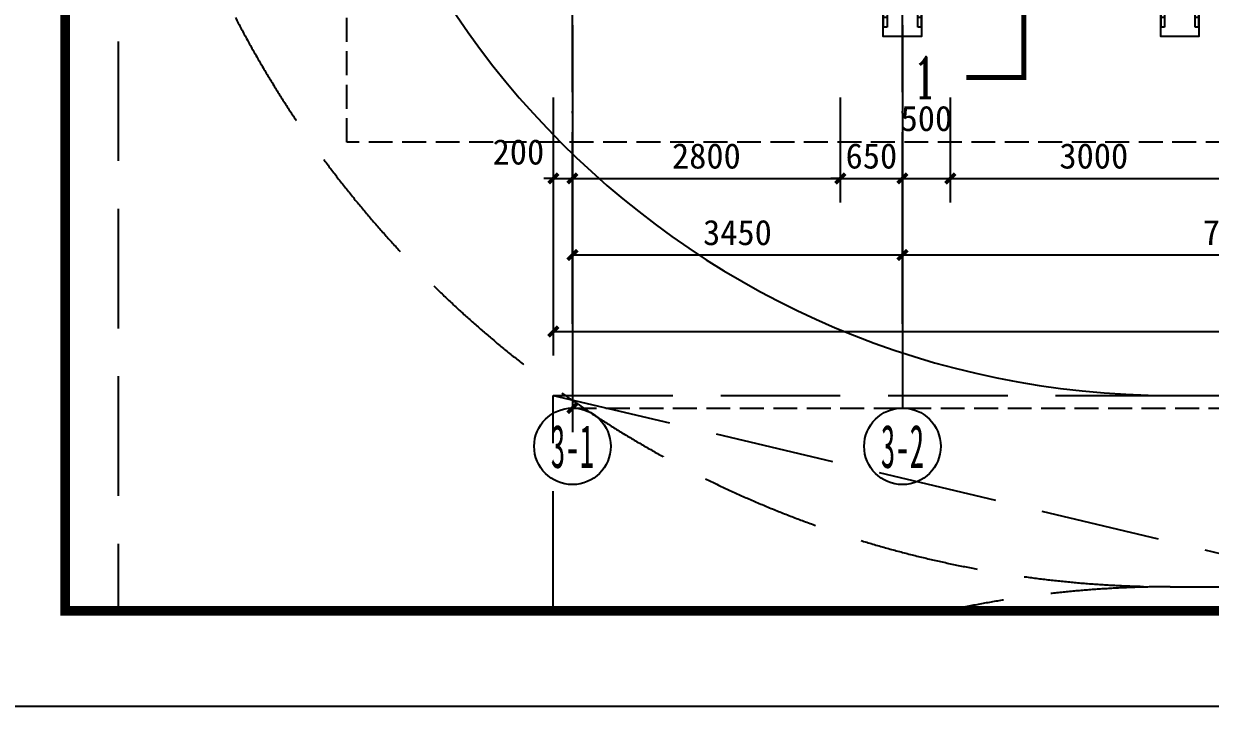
# Model space of a CAD drawing. Extents: x -46233 to 84150, y 109350 to 390860.
# Drawn here: x 2067 to 14471, y 109350 to 116534 of the extents above; entities that cross this region are included whole.
import ezdxf
from ezdxf.enums import TextEntityAlignment as Align
from ezdxf.xclip import XClip

# ---------------------------------------------------------------- set-up
doc = ezdxf.new("R2010")
doc.units = 0
doc.header["$LTSCALE"] = 1000
doc.header["$MEASUREMENT"] = 0
doc.header["$XCLIPFRAME"] = 0
for name, pattern in [('3#-轴线$1$DOTE', [2.42, 2, -0.2, 0.02, -0.2]), ('DASH', [0.35, 0.25, -0.1]), ('道路$0$道路-$0$DASH', [0.35, 0.25, -0.1])]:
    doc.linetypes.add(name, pattern=pattern)
doc.layers.get('Defpoints').update_dxf_attribs({"color": 4, "linetype": 'DASH'})
for name, color, linetype in [('3#-轴号$0$A-ANNO-AXIS-CIRC', 3, 'Continuous'), ('3#-轴号$0$A-ANNO-AXIS-TEXT', 7, 'Continuous'), ('3#-轴号$0$A-ANNO-DIMS', 3, 'Continuous'), ('3#-轴线$1$A-ANNO-DOTE', 10, '3#-轴线$1$DOTE'), ('A-ANNO-DIMS', 3, 'Continuous'), ('A-ANNO-SYMB', 3, 'Continuous'), ('A-ANNO-TEXT', 255, 'Continuous'), ('A-DRAN-SYMB', 243, 'Continuous'), ('A1-无手签$0$A-ANNO-TTLB', 7, 'Continuous'), ('AXIS_TEXT', 7, 'Continuous'), ('道路$0$A-road', 40, 'Continuous')]:
    doc.layers.add(name, color=color, linetype=linetype)
doc.styles.add('3#-轴号$0$_TCH_AXIS', font='')
doc.styles.add('3#-轴号$0$_TCH_DIM_T3', font='')
doc.styles.add('_TCH_DIM_T3', font='')
doc.styles.add('_TCH_LABEL', font='COMPLEX', dxfattribs={"bigfont": 'GBCBIG'})
doc.styles.add('COMPLEX', font='COMPLEX')
doc.styles.get('3#-轴号$0$_TCH_AXIS').set_extended_font_data('SimSun')
doc.styles.get('3#-轴号$0$_TCH_DIM_T3').set_extended_font_data('SimSun')
doc.styles.get('_TCH_DIM_T3').set_extended_font_data('SimSun')
doc.dimstyles.new('3#-轴号$0$_TCH_ARCH&&100', dxfattribs={"dimtxt": 264.345992, "dimasz": 100, "dimexe": 250, "dimexo": 300, "dimgap": 100, "dimtad": 1, "dimdec": 0, "dimzin": 0, "dimdsep": 46, "dimtxsty": '3#-轴号$0$_TCH_DIM_T3', "dimblk": '3#-轴号$0$_ArchTick', "dimcen": 0.09, "dimclrt": 7, "dimazin": 2, "dimtfac": 1, "dimtdec": 0, "dimtix": 1, "dimtmove": 2, "dimatfit": 3, "dimfxl": 100, "dimtolj": 1, "dimtzin": 0, "dimarcsym": 0})
doc.dimstyles.new('_TCH_ARCH&&100', dxfattribs={"dimtxt": 264.345992, "dimasz": 100, "dimexe": 250, "dimexo": 300, "dimgap": 100, "dimtad": 1, "dimdec": 0, "dimzin": 0, "dimdsep": 46, "dimtxsty": '_TCH_DIM_T3', "dimblk": 'ARCHTICK', "dimcen": 0.09, "dimclrt": 7, "dimazin": 2, "dimtfac": 1, "dimtdec": 0, "dimtix": 1, "dimtmove": 2, "dimatfit": 3, "dimfxl": 100, "dimtolj": 1, "dimtzin": 0, "dimarcsym": 0})

# ---------------------------------------------------------------- blocks, each defined once
blk = doc.blocks.new('3#-轴线')
at = {"layer": '3#-轴线$1$A-ANNO-DOTE'}
for points in [[(0, -16100), (0, 5500)], [(3450, -16100), (3450, -3200)]]:
    blk.add_lwpolyline(points, dxfattribs=at)
blk = doc.blocks.new('_AXISO')
blk.add_circle((0, 0), 0.5)
at = {"layer": 'AXIS_TEXT', "style": 'COMPLEX', "width": 1.041667}
blk.add_attdef('A', text='', height=0.56, dxfattribs=at).set_placement((-0.25, -0.28), (0.25, -0.28), align=Align.FIT)
blk = doc.blocks.new('3#-轴号$0$_ArchTick')
at = {"color": 0, "linetype": 'ByBlock', "const_width": 0.4}
blk.add_lwpolyline([(-0.5, -0.5), (0.5, 0.5)], dxfattribs=at)
blk = doc.blocks.new('*D797')
at = {"layer": '3#-轴号$0$A-ANNO-DIMS', "color": 0, "lineweight": -2, "transparency": 16777216}
for p, q in [((0, -15882), (0, -16632)), ((3450, -15882), (3450, -16632)), ((0, -16382), (3450, -16382))]:
    blk.add_line(p, q, dxfattribs=at)
at = {"layer": 'Defpoints', "color": 0, "transparency": 16777216}
for p in [(0, -15582), (3450, -15582), (3450, -16382)]:
    blk.add_point(p, dxfattribs=at)
at = {"layer": '3#-轴号$0$A-ANNO-DIMS', "color": 0, "lineweight": -2, "transparency": 16777216, "xscale": 100, "yscale": 100, "zscale": 100, "rotation": 180}
blk.add_blockref('3#-轴号$0$_ArchTick', (0, -16382), dxfattribs=at)
at = {"layer": '3#-轴号$0$A-ANNO-DIMS', "color": 0, "lineweight": -2, "transparency": 16777216, "xscale": 100, "yscale": 100, "zscale": 100}
blk.add_blockref('3#-轴号$0$_ArchTick', (3450, -16382), dxfattribs=at)
at = {"layer": '3#-轴号$0$A-ANNO-DIMS', "color": 7, "transparency": 16777216, "insert": (1725, -16149), "char_height": 264.3, "attachment_point": 5, "style": '3#-轴号$0$_TCH_DIM_T3'}
blk.add_mtext('\\A1;3450', dxfattribs=at)
blk = doc.blocks.new('*D798')
at = {"layer": '3#-轴号$0$A-ANNO-DIMS', "color": 0, "lineweight": -2, "transparency": 16777216}
for p, q in [((3450, -15882), (3450, -16632)), ((10450, -15882), (10450, -16632)), ((3450, -16382), (10450, -16382))]:
    blk.add_line(p, q, dxfattribs=at)
at = {"layer": 'Defpoints', "color": 0, "transparency": 16777216}
for p in [(3450, -15582), (10450, -15582), (10450, -16382)]:
    blk.add_point(p, dxfattribs=at)
at = {"layer": '3#-轴号$0$A-ANNO-DIMS', "color": 0, "lineweight": -2, "transparency": 16777216, "xscale": 100, "yscale": 100, "zscale": 100, "rotation": 180}
blk.add_blockref('3#-轴号$0$_ArchTick', (3450, -16382), dxfattribs=at)
at = {"layer": '3#-轴号$0$A-ANNO-DIMS', "color": 0, "lineweight": -2, "transparency": 16777216, "xscale": 100, "yscale": 100, "zscale": 100}
blk.add_blockref('3#-轴号$0$_ArchTick', (10450, -16382), dxfattribs=at)
at = {"layer": '3#-轴号$0$A-ANNO-DIMS', "color": 7, "transparency": 16777216, "insert": (6950, -16149), "char_height": 264.3, "attachment_point": 5, "style": '3#-轴号$0$_TCH_DIM_T3'}
blk.add_mtext('\\A1;7000', dxfattribs=at)
blk = doc.blocks.new('道路')
at = {"color": 131, "linetype": '道路$0$道路-$0$DASH', "ltscale": 5}
blk.add_lwpolyline([(525342649, 299490611), (525342649, 299480611), (525300450, 299480611), (525300450, 299490611)], close=True, dxfattribs=at)
blk.add_lwpolyline([(525300450, 299490611), (525342649, 299480611)], dxfattribs=at)
at = {"layer": '道路$0$A-road', "color": 1, "linetype": '道路$0$道路-$0$DASH', "ltscale": 5}
for p, q in [((525295900, 299541751), (525295900, 299462760)), ((525306900, 299488611), (525344941, 299488611))]:
    blk.add_line(p, q, dxfattribs=at)
at = {"layer": '道路$0$A-road', "linetype": '道路$0$道路-$0$DASH', "ltscale": 3}
blk.add_line((525306900, 299490611), (525342649, 299490611), dxfattribs=at)
at = {"layer": '道路$0$A-road', "color": 1, "linetype": '道路$0$道路-$0$DASH', "ltscale": 5}
for centre, start, end in [((525306900, 299499611), 180, 270), ((525306900, 299477611), 89.9998, 180)]:
    blk.add_arc(centre, 11000, start, end, dxfattribs=at)
at = {"layer": '道路$0$A-road'}
blk.add_arc((525306900, 299499611), 9000, 180, 270, dxfattribs=at)
blk = doc.blocks.new('gtvt')
blk.add_blockref('道路', (-525300650, -299507460))
blk = doc.blocks.new('gtgfrtg')
at = {"layer": 'A-DRAN-SYMB'}
for p, q in [((100, 360), (100, 400)), ((200, 360), (200, 400)), ((100, 0), (100, 40)), ((200, 0), (200, 40))]:
    blk.add_line(p, q, dxfattribs=at)
for points in [[(0, 0), (300, 0), (300, 400), (0, 400)], [(200, 0), (0, 0), (0, 400), (200, 400)], [(200, 40), (40, 40), (40, 360), (200, 360)]]:
    blk.add_lwpolyline(points, dxfattribs=at)
blk = doc.blocks.new('vgftvgf')
at = {"rotation": 90}
for p, xscale in [((-6800, -5700, 0), -1.000000000000001), ((-3900, -5700, 0), -1)]:
    blk.add_blockref('gtgfrtg', p, dxfattribs=dict(at, xscale=xscale))
blk = doc.blocks.new('_ArchTick')
at = {"color": 0, "linetype": 'ByBlock', "const_width": 0.4}
blk.add_lwpolyline([(-0.5, -0.5), (0.5, 0.5)], dxfattribs=at)
blk = doc.blocks.new('*D326')
at = {"layer": 'A-ANNO-DIMS', "color": 0, "linetype": 'DASH', "lineweight": -2, "transparency": 16777216}
for p, q in [((7803, 113552), (7803, 112268)), ((28703, 113552), (28703, 112268)), ((7803, 112518), (28703, 112518))]:
    blk.add_line(p, q, dxfattribs=at)
at = {"layer": 'Defpoints', "color": 0, "linetype": 'DASH', "transparency": 16777216}
for p in [(7803, 113852), (28703, 113852), (28703, 112518)]:
    blk.add_point(p, dxfattribs=at)
at = {"layer": 'A-ANNO-DIMS', "color": 0, "linetype": 'DASH', "lineweight": -2, "transparency": 16777216, "xscale": 100, "yscale": 100, "zscale": 100, "rotation": 180}
blk.add_blockref('_ArchTick', (7803, 112518), dxfattribs=at)
at = {"layer": 'A-ANNO-DIMS', "color": 0, "linetype": 'DASH', "lineweight": -2, "transparency": 16777216, "xscale": 100, "yscale": 100, "zscale": 100}
blk.add_blockref('_ArchTick', (28703, 112518), dxfattribs=at)
at = {"layer": 'A-ANNO-DIMS', "color": 7, "linetype": 'DASH', "transparency": 16777216, "insert": (18253, 112793), "char_height": 264.3, "attachment_point": 5, "style": '_TCH_DIM_T3'}
blk.add_mtext('\\A1;二单元', dxfattribs=at)
blk = doc.blocks.new('*D760')
at = {"layer": 'A-ANNO-DIMS', "color": 0, "lineweight": -2, "transparency": 16777216}
for p, q in [((7603, 115765), (7603, 113068)), ((49803, 115765), (49803, 113068)), ((7603, 113318), (49803, 113318))]:
    blk.add_line(p, q, dxfattribs=at)
at = {"layer": 'Defpoints', "color": 0, "transparency": 16777216}
for p in [(7603, 116065), (49803, 116065), (49803, 113318)]:
    blk.add_point(p, dxfattribs=at)
at = {"layer": 'A-ANNO-DIMS', "color": 0, "lineweight": -2, "transparency": 16777216, "xscale": 100, "yscale": 100, "zscale": 100, "rotation": 180}
blk.add_blockref('_ArchTick', (7603, 113318), dxfattribs=at)
at = {"layer": 'A-ANNO-DIMS', "color": 0, "lineweight": -2, "transparency": 16777216, "xscale": 100, "yscale": 100, "zscale": 100}
blk.add_blockref('_ArchTick', (49803, 113318), dxfattribs=at)
at = {"layer": 'A-ANNO-DIMS', "color": 7, "transparency": 16777216, "insert": (28703, 113551), "char_height": 264.3, "attachment_point": 5, "style": '_TCH_DIM_T3'}
blk.add_mtext('\\A1;42200', dxfattribs=at)
blk = doc.blocks.new('*D761')
at = {"layer": 'A-ANNO-DIMS', "color": 0, "lineweight": -2, "transparency": 16777216}
for p, q in [((7603, 115765), (7603, 114668)), ((7803, 115765), (7803, 114668)), ((7603, 114918), (7503, 114918)), ((7603, 114918), (7803, 114918)), ((7803, 114918), (7903, 114918))]:
    blk.add_line(p, q, dxfattribs=at)
at = {"layer": 'Defpoints', "color": 0, "transparency": 16777216}
for p in [(7603, 116065), (7803, 116065), (7803, 114918)]:
    blk.add_point(p, dxfattribs=at)
at = {"layer": 'A-ANNO-DIMS', "color": 0, "lineweight": -2, "transparency": 16777216, "xscale": 100, "yscale": 100, "zscale": 100}
blk.add_blockref('_ArchTick', (7603, 114918), dxfattribs=at)
at = {"layer": 'A-ANNO-DIMS', "color": 0, "lineweight": -2, "transparency": 16777216, "xscale": 100, "yscale": 100, "zscale": 100, "rotation": 180}
blk.add_blockref('_ArchTick', (7803, 114918), dxfattribs=at)
at = {"layer": 'A-ANNO-DIMS', "color": 7, "transparency": 16777216, "insert": (7238, 115193), "char_height": 264.3, "attachment_point": 5, "style": '_TCH_DIM_T3'}
blk.add_mtext('\\A1;200', dxfattribs=at)
blk = doc.blocks.new('*D762')
at = {"layer": 'A-ANNO-DIMS', "color": 0, "lineweight": -2, "transparency": 16777216}
for p, q in [((7803, 115765), (7803, 114668)), ((10603, 115765), (10603, 114668)), ((7803, 114918), (10603, 114918))]:
    blk.add_line(p, q, dxfattribs=at)
at = {"layer": 'Defpoints', "color": 0, "transparency": 16777216}
for p in [(7803, 116065), (10603, 116065), (10603, 114918)]:
    blk.add_point(p, dxfattribs=at)
at = {"layer": 'A-ANNO-DIMS', "color": 0, "lineweight": -2, "transparency": 16777216, "xscale": 100, "yscale": 100, "zscale": 100, "rotation": 180}
blk.add_blockref('_ArchTick', (7803, 114918), dxfattribs=at)
at = {"layer": 'A-ANNO-DIMS', "color": 0, "lineweight": -2, "transparency": 16777216, "xscale": 100, "yscale": 100, "zscale": 100}
blk.add_blockref('_ArchTick', (10603, 114918), dxfattribs=at)
at = {"layer": 'A-ANNO-DIMS', "color": 7, "transparency": 16777216, "insert": (9203, 115151), "char_height": 264.3, "attachment_point": 5, "style": '_TCH_DIM_T3'}
blk.add_mtext('\\A1;2800', dxfattribs=at)
blk = doc.blocks.new('*D763')
at = {"layer": 'A-ANNO-DIMS', "color": 0, "lineweight": -2, "transparency": 16777216}
for p, q in [((10603, 115765), (10603, 114668)), ((11253, 115765), (11253, 114668)), ((10603, 114918), (10503, 114918)), ((10603, 114918), (11253, 114918)), ((11253, 114918), (11353, 114918))]:
    blk.add_line(p, q, dxfattribs=at)
at = {"layer": 'Defpoints', "color": 0, "transparency": 16777216}
for p in [(10603, 116065), (11253, 116065), (11253, 114918)]:
    blk.add_point(p, dxfattribs=at)
at = {"layer": 'A-ANNO-DIMS', "color": 0, "lineweight": -2, "transparency": 16777216, "xscale": 100, "yscale": 100, "zscale": 100}
blk.add_blockref('_ArchTick', (10603, 114918), dxfattribs=at)
at = {"layer": 'A-ANNO-DIMS', "color": 0, "lineweight": -2, "transparency": 16777216, "xscale": 100, "yscale": 100, "zscale": 100, "rotation": 180}
blk.add_blockref('_ArchTick', (11253, 114918), dxfattribs=at)
at = {"layer": 'A-ANNO-DIMS', "color": 7, "transparency": 16777216, "insert": (10928, 115151), "char_height": 264.3, "attachment_point": 5, "style": '_TCH_DIM_T3'}
blk.add_mtext('\\A1;650', dxfattribs=at)
blk = doc.blocks.new('*D764')
at = {"layer": 'A-ANNO-DIMS', "color": 0, "lineweight": -2, "transparency": 16777216}
for p, q in [((11253, 115765), (11253, 114668)), ((11753, 115765), (11753, 114668)), ((11253, 114918), (11753, 114918))]:
    blk.add_line(p, q, dxfattribs=at)
at = {"layer": 'Defpoints', "color": 0, "transparency": 16777216}
for p in [(11253, 116065), (11753, 116065), (11753, 114918)]:
    blk.add_point(p, dxfattribs=at)
at = {"layer": 'A-ANNO-DIMS', "color": 0, "lineweight": -2, "transparency": 16777216, "xscale": 100, "yscale": 100, "zscale": 100, "rotation": 180}
blk.add_blockref('_ArchTick', (11253, 114918), dxfattribs=at)
at = {"layer": 'A-ANNO-DIMS', "color": 0, "lineweight": -2, "transparency": 16777216, "xscale": 100, "yscale": 100, "zscale": 100}
blk.add_blockref('_ArchTick', (11753, 114918), dxfattribs=at)
at = {"layer": 'A-ANNO-DIMS', "color": 7, "transparency": 16777216, "insert": (11503, 115543), "char_height": 264.3, "attachment_point": 5, "style": '_TCH_DIM_T3'}
blk.add_mtext('\\A1;500', dxfattribs=at)
blk = doc.blocks.new('*D765')
at = {"layer": 'A-ANNO-DIMS', "color": 0, "lineweight": -2, "transparency": 16777216}
for p, q in [((11753, 115765), (11753, 114668)), ((14753, 115765), (14753, 114668)), ((11753, 114918), (14753, 114918))]:
    blk.add_line(p, q, dxfattribs=at)
at = {"layer": 'Defpoints', "color": 0, "transparency": 16777216}
for p in [(11753, 116065), (14753, 116065), (14753, 114918)]:
    blk.add_point(p, dxfattribs=at)
at = {"layer": 'A-ANNO-DIMS', "color": 0, "lineweight": -2, "transparency": 16777216, "xscale": 100, "yscale": 100, "zscale": 100, "rotation": 180}
blk.add_blockref('_ArchTick', (11753, 114918), dxfattribs=at)
at = {"layer": 'A-ANNO-DIMS', "color": 0, "lineweight": -2, "transparency": 16777216, "xscale": 100, "yscale": 100, "zscale": 100}
blk.add_blockref('_ArchTick', (14753, 114918), dxfattribs=at)
at = {"layer": 'A-ANNO-DIMS', "color": 7, "transparency": 16777216, "insert": (13253, 115151), "char_height": 264.3, "attachment_point": 5, "style": '_TCH_DIM_T3'}
blk.add_mtext('\\A1;3000', dxfattribs=at)
blk = doc.blocks.new('3#-轴号')
at = {"layer": '3#-轴号$0$A-ANNO-AXIS-CIRC'}
for p, q in [((0, -13981.5), (0, -17981.5)), ((3450, -13981.5), (3450, -17981.5))]:
    blk.add_line(p, q, dxfattribs=at)
at = {"layer": 'Defpoints'}
blk.add_lwpolyline([(-2360.1, 4492.7), (44213.5, 4492.7), (44213.5, -15203.4), (-2360.1, -15203.4)], close=True, dxfattribs=at)
at = {"layer": '3#-轴号$0$A-ANNO-AXIS-CIRC'}
ref = blk.add_blockref('_AXISO', (0, -18381.5), dxfattribs=dict(at, xscale=800, yscale=800, zscale=800))
ref.add_attrib('A', '3-1', dxfattribs={"layer": '3#-轴号$0$A-ANNO-AXIS-TEXT', "height": 452.55, "style": '3#-轴号$0$_TCH_AXIS', "width": 0.466146}).set_placement((-226.3, -18607.8), (226.3, -18607.8), align=Align.FIT)
ref = blk.add_blockref('_AXISO', (3450, -18381.5), dxfattribs=dict(at, xscale=800, yscale=800, zscale=800))
ref.add_attrib('A', '3-2', dxfattribs={"layer": '3#-轴号$0$A-ANNO-AXIS-TEXT', "height": 452.55, "style": '3#-轴号$0$_TCH_AXIS', "width": 0.466146}).set_placement((3223.7, -18607.8), (3676.3, -18607.8), align=Align.FIT)
at = {"layer": '3#-轴号$0$A-ANNO-DIMS'}
for p1, p2, picture, middle in [((0, -15581.5), (3450, -15581.5), '*D797', (1725, -16149.3)), ((3450, -15581.5), (10450, -15581.5), '*D798', (6950, -16149.3))]:
    dim = blk.add_aligned_dim(p1=p1, p2=p2, distance=-800, dimstyle='3#-轴号$0$_TCH_ARCH&&100', dxfattribs=at)
    dim.commit()
    dim.dimension.update_dxf_attribs({"geometry": picture, "text_midpoint": middle})

msp = doc.modelspace()

# ---------------------------------------------------------------- linework, layer by layer
at = {"layer": 'A-ANNO-SYMB', "const_width": 50}
msp.add_lwpolyline([(11921.9, 115972.6), (12521.9, 115972.6), (12521.9, 116972.6)], dxfattribs=at)
at = {"layer": 'A1-无手签$0$A-ANNO-TTLB'}
msp.add_lwpolyline([(0, 109400), (0, 168800), (84100, 168800), (84100, 109400)], close=True, dxfattribs=at)
at = {"layer": 'A1-无手签$0$A-ANNO-TTLB', "const_width": 100}
msp.add_lwpolyline([(2500, 110400), (83100, 110400), (83100, 167800), (2500, 167800)], close=True, dxfattribs=at)

# ---------------------------------------------------------------- block references
ref = msp.add_blockref('gtvt', (7802.7, 129500))
XClip(ref).set_block_clipping_path([(-5302.6810596018, -19100.0000000173), (50797.3189403982, 9599.9999999827)])
ref = msp.add_blockref('3#-轴号', (7802.7, 130500))
XClip(ref).set_block_clipping_path([(-5302.6810596571, -20379.8573044643), (42220.375390127, 8320.1426955357)])
for name, p in [('3#-轴线', (7802.7, 129500)), ('vgftvgf', (18252.7, 122400))]:
    msp.add_blockref(name, p)

# ---------------------------------------------------------------- texts
at = {"layer": 'A-ANNO-TEXT', "color": 7, "style": '_TCH_LABEL', "width": 0.705882}
msp.add_text('1', height=425, dxfattribs=at).set_placement((11357.6, 115760.1))

# ---------------------------------------------------------------- dimensions: what is measured, and where the dimension line sits
at = {"layer": 'A-ANNO-DIMS'}
for base, p1, p2, picture, middle in [((7802.7, 114918.5), (7602.8, 116065.5), (7802.7, 116065.5), '*D761', (7238.5, 115193.5)), ((11752.7, 114918.5), (11252.7, 116065.5), (11752.7, 116065.5), '*D764', (11502.7, 115543.5))]:
    dim = msp.add_linear_dim(base=base, p1=p1, p2=p2, angle=0, dimstyle='_TCH_ARCH&&100', dxfattribs=at)
    dim.commit()
    dim.dimension.update_dxf_attribs({"geometry": picture, "text_midpoint": middle, "dimtype": 129})
for p1, p2, distance, picture, middle in [((7602.8, 116065.5), (49802.7, 116065.5), -2747, '*D760', (28702.8, 113550.7)), ((7802.7, 116065.5), (10602.7, 116065.5), -1147, '*D762', (9202.7, 115150.7)), ((10602.7, 116065.5), (11252.7, 116065.5), -1147, '*D763', (10927.7, 115150.7)), ((11752.7, 116065.5), (14752.7, 116065.5), -1147, '*D765', (13252.7, 115150.7))]:
    dim = msp.add_aligned_dim(p1=p1, p2=p2, distance=distance, dimstyle='_TCH_ARCH&&100', dxfattribs=at)
    dim.commit()
    dim.dimension.update_dxf_attribs({"geometry": picture, "text_midpoint": middle})
at = {"layer": 'A-ANNO-DIMS', "linetype": 'DASH'}
dim = msp.add_aligned_dim(p1=(7802.7, 113852), p2=(28702.7, 113852), distance=-1333.5, text='二单元', dimstyle='_TCH_ARCH&&100', dxfattribs=at)
dim.commit()
dim.dimension.update_dxf_attribs({"geometry": '*D326', "text_midpoint": (18252.7, 112792.7)})

doc.saveas('drawing.dxf')
